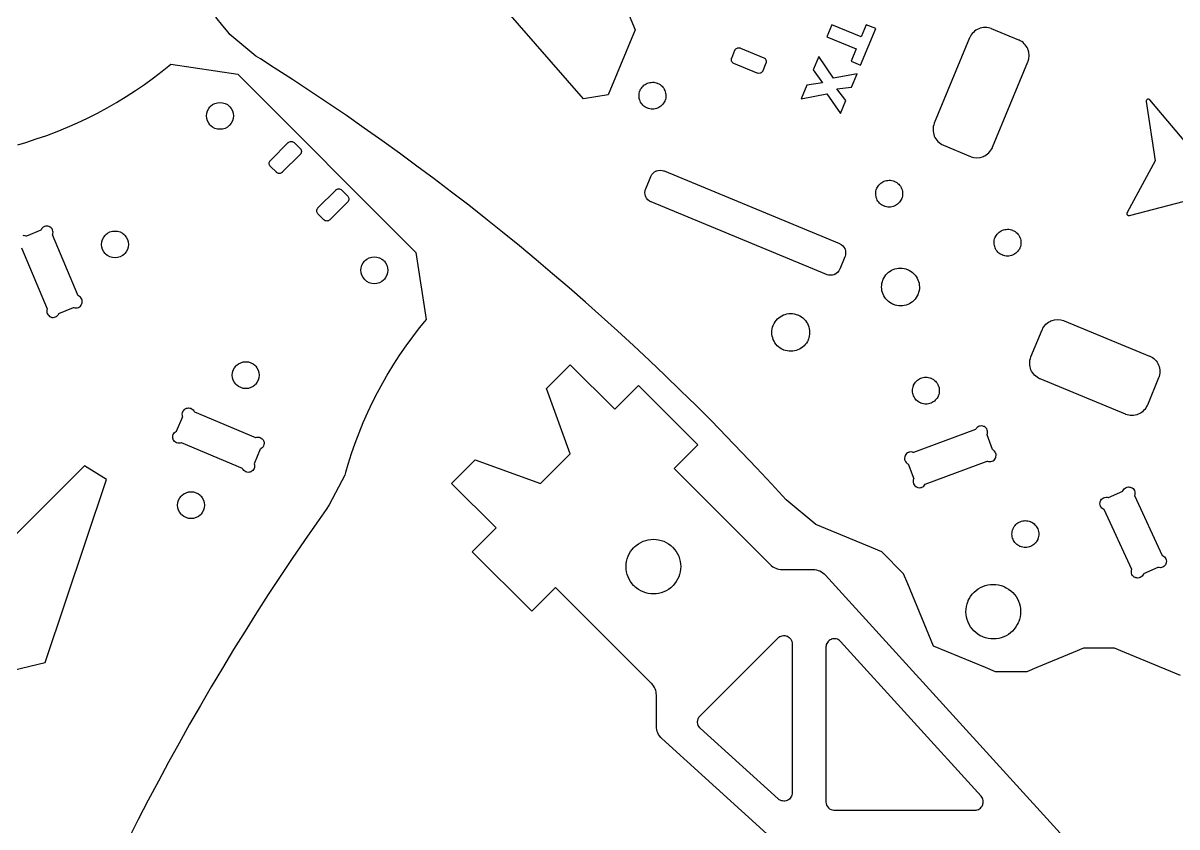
# Model space of a CAD drawing. Extents: x 0 to 997, y 0 to 569.
# Drawn here: x 225 to 362.4, y 290.6 to 386.4 of the extents above; entities that cross this region are included whole.
import ezdxf

# ---------------------------------------------------------------- set-up
doc = ezdxf.new("R2010")
doc.units = 0
doc.layers.get('0').update_dxf_attribs({"linetype": 'CONTINUOUS'})

msp = doc.modelspace()

# ---------------------------------------------------------------- linework, layer by layer
at = {"color": 0}
for points in [[(295.857, 390.429), (297.878, 385.553), (294.664, 377.796), (291.754, 377.321), (276.514, 394.825), (278.518, 397.611), (295.857, 390.429)], [(321.31, 386.147), (320.718, 384.719), (324.197, 383.279), (323.594, 381.824), (324.735, 381.351), (326.532, 385.69), (325.392, 386.162), (324.789, 384.707), (321.31, 386.147)], [(344.64, 381.718), (344.678, 381.808), (344.756, 382.096), (344.793, 382.483), (344.756, 382.872), (344.678, 383.158), (344.64, 383.249), (344.622, 383.294), (344.556, 383.428), (344.456, 383.596), (344.339, 383.753), (344.207, 383.897), (344.063, 384.029), (343.906, 384.146), (343.737, 384.247), (343.604, 384.313), (343.558, 384.332), (340.325, 385.671), (340.278, 385.69), (340.132, 385.739), (339.938, 385.787), (339.74, 385.815), (339.546, 385.824), (339.351, 385.813), (339.161, 385.783), (338.975, 385.736), (338.794, 385.671), (338.621, 385.589), (338.456, 385.49), (338.3, 385.376), (338.154, 385.247), (338.022, 385.103), (337.904, 384.946), (337.8, 384.774), (337.732, 384.636), (337.711, 384.589), (333.503, 374.425), (333.483, 374.379), (333.433, 374.233), (333.386, 374.037), (333.358, 373.842), (333.35, 373.646), (333.36, 373.453), (333.39, 373.263), (333.438, 373.075), (333.503, 372.894), (333.585, 372.721), (333.682, 372.556), (333.796, 372.4), (333.925, 372.256), (334.069, 372.124), (334.228, 372.004), (334.4, 371.9), (334.537, 371.832), (334.585, 371.813), (337.818, 370.474), (337.908, 370.436), (338.196, 370.358), (338.583, 370.321), (338.972, 370.358), (339.258, 370.436), (339.349, 370.474), (339.394, 370.492), (339.528, 370.558), (339.696, 370.658), (339.853, 370.775), (339.997, 370.907), (340.129, 371.051), (340.246, 371.208), (340.347, 371.376), (340.412, 371.51), (340.432, 371.556), (344.64, 381.718)], [(313.193, 382.231), (313.217, 382.221), (313.282, 382.182), (313.358, 382.119), (313.418, 382.044), (313.464, 381.96), (313.492, 381.868), (313.501, 381.772), (313.493, 381.674), (313.474, 381.6), (313.464, 381.578), (313.081, 380.653), (313.072, 380.631), (313.035, 380.567), (312.972, 380.492), (312.897, 380.429), (312.833, 380.392), (312.81, 380.383), (312.779, 380.369), (312.619, 380.344), (312.458, 380.369), (312.428, 380.383), (309.656, 381.531), (309.633, 381.54), (309.569, 381.578), (309.494, 381.639), (309.432, 381.715), (309.394, 381.779), (309.386, 381.801), (309.372, 381.832), (309.347, 381.993), (309.372, 382.154), (309.386, 382.185), (309.768, 383.108), (309.778, 383.131), (309.817, 383.197), (309.879, 383.272), (309.954, 383.333), (310.039, 383.379), (310.131, 383.407), (310.226, 383.417), (310.325, 383.408), (310.399, 383.389), (310.421, 383.379), (313.193, 382.231)], [(320.189, 379.244), (318.328, 378.947), (317.662, 377.343), (320.697, 377.929), (322.339, 375.565), (322.983, 377.121), (321.892, 378.506), (323.651, 378.735), (324.303, 380.307), (321.49, 379.775), (319.743, 382.365), (319.083, 380.771), (320.189, 379.244)], [(299.34, 376.225), (299.303, 376.24), (299.192, 376.294), (299.054, 376.378), (298.928, 376.474), (298.813, 376.579), (298.71, 376.694), (298.618, 376.819), (298.54, 376.951), (298.474, 377.09), (298.422, 377.235), (298.385, 377.385), (298.361, 377.536), (298.351, 377.692), (298.358, 377.849), (298.381, 378.004), (298.419, 378.161), (298.458, 378.278), (298.474, 378.315), (298.49, 378.353), (298.544, 378.463), (298.628, 378.6), (298.722, 378.728), (298.829, 378.843), (298.944, 378.946), (299.069, 379.037), (299.201, 379.115), (299.34, 379.181), (299.485, 379.233), (299.633, 379.271), (299.786, 379.294), (299.942, 379.303), (300.097, 379.297), (300.254, 379.275), (300.411, 379.236), (300.526, 379.197), (300.565, 379.181), (300.603, 379.165), (300.713, 379.111), (300.85, 379.028), (300.976, 378.932), (301.092, 378.826), (301.196, 378.711), (301.286, 378.586), (301.365, 378.454), (301.431, 378.315), (301.482, 378.171), (301.521, 378.022), (301.544, 377.869), (301.553, 377.714), (301.546, 377.558), (301.524, 377.401), (301.486, 377.244), (301.446, 377.128), (301.431, 377.09), (301.415, 377.053), (301.36, 376.943), (301.278, 376.806), (301.182, 376.679), (301.076, 376.564), (300.96, 376.46), (300.836, 376.368), (300.704, 376.29), (300.565, 376.225), (300.421, 376.172), (300.271, 376.135), (300.118, 376.111), (299.964, 376.103), (299.807, 376.108), (299.65, 376.132), (299.494, 376.169), (299.378, 376.208), (299.34, 376.225)], [(247.333, 376.429), (247.39, 376.486), (247.585, 376.635), (247.862, 376.781), (248.158, 376.869), (248.464, 376.899), (248.769, 376.869), (249.067, 376.781), (249.344, 376.635), (249.539, 376.486), (249.596, 376.429), (249.653, 376.372), (249.801, 376.179), (249.947, 375.9), (250.035, 375.604), (250.064, 375.299), (250.035, 374.993), (249.947, 374.696), (249.801, 374.418), (249.653, 374.224), (249.596, 374.167), (249.539, 374.11), (249.344, 373.963), (249.067, 373.815), (248.769, 373.728), (248.464, 373.699), (248.158, 373.728), (247.862, 373.815), (247.585, 373.963), (247.39, 374.11), (247.333, 374.167), (247.276, 374.224), (247.128, 374.418), (246.982, 374.696), (246.894, 374.993), (246.864, 375.299), (246.894, 375.604), (246.982, 375.9), (247.128, 376.179), (247.276, 376.372), (247.333, 376.429)], [(256.596, 372.117), (256.614, 372.135), (256.675, 372.181), (256.761, 372.226), (256.854, 372.254), (256.95, 372.263), (257.046, 372.254), (257.138, 372.226), (257.225, 372.181), (257.286, 372.135), (257.303, 372.117), (258.011, 371.41), (258.028, 371.392), (258.074, 371.333), (258.119, 371.247), (258.147, 371.154), (258.157, 371.081), (258.157, 371.056), (258.157, 371.031), (258.147, 370.957), (258.119, 370.864), (258.074, 370.778), (258.028, 370.719), (258.011, 370.701), (255.889, 368.581), (255.871, 368.563), (255.811, 368.517), (255.724, 368.471), (255.631, 368.443), (255.536, 368.435), (255.44, 368.443), (255.347, 368.471), (255.261, 368.517), (255.2, 368.563), (255.182, 368.581), (254.475, 369.287), (254.457, 369.306), (254.412, 369.364), (254.367, 369.45), (254.338, 369.543), (254.329, 369.617), (254.329, 369.642), (254.329, 369.665), (254.338, 369.739), (254.367, 369.833), (254.412, 369.919), (254.457, 369.978), (254.475, 369.994), (256.596, 372.117)], [(322.246, 357.05), (322.224, 356.994), (322.135, 356.842), (321.986, 356.66), (321.804, 356.511), (321.65, 356.422), (321.596, 356.4), (321.542, 356.378), (321.369, 356.332), (321.138, 356.308), (320.904, 356.332), (320.732, 356.378), (320.678, 356.4), (299.799, 365.049), (299.744, 365.071), (299.59, 365.16), (299.408, 365.308), (299.26, 365.49), (299.171, 365.643), (299.149, 365.699), (299.126, 365.753), (299.081, 365.924), (299.057, 366.157), (299.081, 366.39), (299.126, 366.563), (299.149, 366.617), (299.761, 368.094), (299.783, 368.149), (299.872, 368.303), (300.021, 368.485), (300.201, 368.633), (300.356, 368.722), (300.411, 368.744), (300.465, 368.767), (300.636, 368.813), (300.869, 368.836), (301.103, 368.813), (301.275, 368.767), (301.329, 368.744), (322.208, 360.096), (322.263, 360.074), (322.417, 359.983), (322.599, 359.835), (322.747, 359.654), (322.836, 359.5), (322.858, 359.446), (322.881, 359.392), (322.926, 359.219), (322.95, 358.987), (322.926, 358.754), (322.881, 358.582), (322.858, 358.528), (322.246, 357.05)], [(327.518, 364.553), (327.481, 364.568), (327.371, 364.624), (327.233, 364.706), (327.107, 364.801), (326.992, 364.907), (326.888, 365.024), (326.797, 365.147), (326.718, 365.279), (326.653, 365.418), (326.601, 365.564), (326.563, 365.713), (326.539, 365.865), (326.531, 366.019), (326.537, 366.176), (326.56, 366.333), (326.597, 366.489), (326.638, 366.606), (326.653, 366.643), (326.668, 366.681), (326.722, 366.792), (326.806, 366.929), (326.901, 367.056), (327.007, 367.171), (327.122, 367.274), (327.247, 367.365), (327.379, 367.443), (327.518, 367.51), (327.662, 367.561), (327.813, 367.599), (327.965, 367.622), (328.119, 367.632), (328.276, 367.625), (328.433, 367.603), (328.589, 367.564), (328.706, 367.525), (328.743, 367.51), (328.781, 367.493), (328.892, 367.439), (329.029, 367.356), (329.156, 367.261), (329.271, 367.154), (329.374, 367.039), (329.465, 366.914), (329.543, 366.782), (329.608, 366.643), (329.661, 366.499), (329.699, 366.35), (329.722, 366.197), (329.731, 366.042), (329.725, 365.886), (329.703, 365.729), (329.664, 365.574), (329.625, 365.457), (329.61, 365.418), (329.593, 365.381), (329.539, 365.271), (329.456, 365.133), (329.361, 365.007), (329.254, 364.892), (329.139, 364.787), (329.014, 364.697), (328.882, 364.618), (328.743, 364.553), (328.599, 364.501), (328.45, 364.463), (328.297, 364.439), (328.142, 364.431), (327.986, 364.438), (327.829, 364.46), (327.672, 364.497), (327.557, 364.537), (327.518, 364.553)], [(262.253, 366.46), (262.271, 366.478), (262.332, 366.524), (262.418, 366.569), (262.511, 366.597), (262.607, 366.606), (262.703, 366.597), (262.794, 366.569), (262.882, 366.524), (262.943, 366.478), (262.96, 366.46), (263.668, 365.753), (263.685, 365.735), (263.729, 365.676), (263.776, 365.59), (263.804, 365.497), (263.814, 365.424), (263.814, 365.399), (263.814, 365.374), (263.804, 365.301), (263.776, 365.207), (263.729, 365.121), (263.685, 365.063), (263.668, 365.046), (261.546, 362.924), (261.528, 362.906), (261.468, 362.86), (261.381, 362.814), (261.287, 362.786), (261.193, 362.778), (261.097, 362.786), (261.004, 362.814), (260.917, 362.86), (260.857, 362.906), (260.839, 362.924), (260.132, 363.631), (260.114, 363.649), (260.069, 363.707), (260.024, 363.793), (259.994, 363.886), (259.985, 363.96), (259.985, 363.985), (259.985, 364.008), (259.994, 364.082), (260.024, 364.176), (260.069, 364.263), (260.114, 364.321), (260.132, 364.338), (262.253, 366.46)], [(234.839, 361.118), (234.896, 361.175), (235.09, 361.322), (235.368, 361.469), (235.665, 361.557), (235.971, 361.586), (236.276, 361.557), (236.572, 361.469), (236.851, 361.322), (237.046, 361.175), (237.103, 361.118), (237.16, 361.061), (237.307, 360.867), (237.454, 360.589), (237.542, 360.292), (237.571, 359.986), (237.542, 359.681), (237.454, 359.385), (237.307, 359.106), (237.16, 358.912), (237.103, 358.856), (237.046, 358.799), (236.851, 358.65), (236.572, 358.504), (236.276, 358.415), (235.971, 358.386), (235.665, 358.415), (235.368, 358.504), (235.09, 358.65), (234.896, 358.799), (234.839, 358.856), (234.782, 358.912), (234.635, 359.106), (234.487, 359.385), (234.4, 359.681), (234.371, 359.986), (234.4, 360.292), (234.487, 360.589), (234.635, 360.867), (234.782, 361.061), (234.839, 361.118)], [(341.608, 358.717), (341.569, 358.732), (341.46, 358.787), (341.322, 358.871), (341.196, 358.965), (341.081, 359.071), (340.976, 359.188), (340.886, 359.311), (340.807, 359.444), (340.742, 359.583), (340.69, 359.728), (340.651, 359.876), (340.628, 360.029), (340.619, 360.183), (340.626, 360.34), (340.649, 360.497), (340.686, 360.653), (340.726, 360.769), (340.742, 360.807), (340.757, 360.846), (340.813, 360.956), (340.896, 361.093), (340.99, 361.219), (341.096, 361.335), (341.213, 361.438), (341.336, 361.529), (341.469, 361.608), (341.608, 361.674), (341.753, 361.725), (341.901, 361.763), (342.054, 361.786), (342.208, 361.796), (342.365, 361.789), (342.522, 361.767), (342.678, 361.728), (342.794, 361.689), (342.832, 361.674), (342.869, 361.657), (342.981, 361.603), (343.118, 361.519), (343.244, 361.425), (343.36, 361.318), (343.463, 361.203), (343.554, 361.078), (343.633, 360.946), (343.699, 360.807), (343.75, 360.662), (343.787, 360.514), (343.811, 360.361), (343.821, 360.207), (343.814, 360.05), (343.792, 359.893), (343.753, 359.737), (343.714, 359.621), (343.699, 359.583), (343.682, 359.544), (343.628, 359.435), (343.544, 359.297), (343.45, 359.171), (343.343, 359.056), (343.228, 358.951), (343.103, 358.861), (342.971, 358.782), (342.832, 358.717), (342.688, 358.665), (342.539, 358.626), (342.386, 358.603), (342.231, 358.594), (342.075, 358.601), (341.918, 358.624), (341.763, 358.662), (341.646, 358.701), (341.608, 358.717)], [(265.718, 358.044), (265.775, 358.101), (265.969, 358.25), (266.247, 358.396), (266.543, 358.485), (266.85, 358.514), (267.156, 358.485), (267.451, 358.396), (267.729, 358.25), (267.924, 358.101), (267.981, 358.044), (268.037, 357.987), (268.186, 357.794), (268.332, 357.515), (268.419, 357.219), (268.45, 356.914), (268.419, 356.608), (268.332, 356.311), (268.186, 356.033), (268.037, 355.839), (267.981, 355.782), (267.924, 355.725), (267.729, 355.576), (267.451, 355.431), (267.156, 355.343), (266.85, 355.314), (266.543, 355.343), (266.247, 355.431), (265.969, 355.576), (265.775, 355.725), (265.718, 355.782), (265.661, 355.839), (265.513, 356.033), (265.367, 356.311), (265.279, 356.608), (265.25, 356.914), (265.279, 357.219), (265.367, 357.515), (265.513, 357.794), (265.661, 357.987), (265.718, 358.044)], [(328.619, 352.84), (328.567, 352.861), (328.412, 352.939), (328.218, 353.056), (328.04, 353.189), (327.879, 353.338), (327.733, 353.501), (327.604, 353.676), (327.494, 353.862), (327.403, 354.057), (327.329, 354.261), (327.276, 354.471), (327.243, 354.685), (327.231, 354.903), (327.24, 355.122), (327.271, 355.343), (327.325, 355.563), (327.381, 355.726), (327.403, 355.779), (327.424, 355.832), (327.501, 355.987), (327.618, 356.181), (327.751, 356.358), (327.901, 356.521), (328.064, 356.667), (328.239, 356.794), (328.425, 356.906), (328.619, 356.997), (328.824, 357.071), (329.033, 357.124), (329.247, 357.157), (329.465, 357.169), (329.685, 357.16), (329.906, 357.128), (330.125, 357.075), (330.289, 357.019), (330.342, 356.997), (330.396, 356.975), (330.55, 356.899), (330.743, 356.782), (330.921, 356.647), (331.083, 356.499), (331.229, 356.336), (331.357, 356.161), (331.468, 355.975), (331.56, 355.779), (331.633, 355.576), (331.686, 355.367), (331.719, 355.151), (331.732, 354.935), (331.722, 354.714), (331.692, 354.494), (331.638, 354.275), (331.582, 354.111), (331.56, 354.057), (331.537, 354.004), (331.461, 353.849), (331.344, 353.656), (331.21, 353.478), (331.061, 353.315), (330.899, 353.171), (330.724, 353.042), (330.537, 352.932), (330.342, 352.84), (330.139, 352.767), (329.929, 352.714), (329.715, 352.681), (329.497, 352.668), (329.276, 352.678), (329.057, 352.708), (328.838, 352.763), (328.674, 352.818), (328.619, 352.84)], [(315.554, 347.428), (315.501, 347.45), (315.346, 347.526), (315.153, 347.643), (314.975, 347.778), (314.813, 347.926), (314.668, 348.089), (314.539, 348.264), (314.429, 348.45), (314.336, 348.646), (314.264, 348.849), (314.21, 349.058), (314.178, 349.272), (314.165, 349.49), (314.174, 349.711), (314.206, 349.931), (314.26, 350.15), (314.315, 350.314), (314.336, 350.368), (314.358, 350.421), (314.435, 350.575), (314.553, 350.769), (314.686, 350.947), (314.835, 351.108), (314.999, 351.254), (315.174, 351.383), (315.358, 351.493), (315.554, 351.585), (315.757, 351.658), (315.967, 351.711), (316.182, 351.744), (316.4, 351.757), (316.619, 351.747), (316.84, 351.717), (317.06, 351.662), (317.224, 351.607), (317.276, 351.585), (317.329, 351.563), (317.485, 351.486), (317.678, 351.369), (317.856, 351.236), (318.018, 351.086), (318.164, 350.924), (318.292, 350.749), (318.401, 350.563), (318.494, 350.368), (318.567, 350.164), (318.621, 349.954), (318.654, 349.74), (318.665, 349.522), (318.657, 349.303), (318.625, 349.082), (318.571, 348.862), (318.517, 348.699), (318.494, 348.646), (318.472, 348.592), (318.396, 348.438), (318.278, 348.244), (318.144, 348.065), (317.996, 347.904), (317.833, 347.758), (317.657, 347.631), (317.472, 347.519), (317.276, 347.428), (317.074, 347.354), (316.864, 347.301), (316.649, 347.268), (316.431, 347.256), (316.211, 347.265), (315.99, 347.296), (315.771, 347.35), (315.607, 347.406), (315.554, 347.428)], [(346.093, 343.979), (346.046, 343.999), (345.908, 344.067), (345.736, 344.171), (345.578, 344.289), (345.433, 344.422), (345.304, 344.567), (345.19, 344.722), (345.092, 344.888), (345.01, 345.061), (344.946, 345.242), (344.897, 345.428), (344.868, 345.618), (344.857, 345.813), (344.865, 346.008), (344.893, 346.204), (344.942, 346.399), (344.99, 346.544), (345.01, 346.592), (346.35, 349.825), (346.368, 349.871), (346.435, 350.004), (346.536, 350.172), (346.651, 350.329), (346.783, 350.474), (346.928, 350.606), (347.085, 350.722), (347.253, 350.824), (347.386, 350.889), (347.432, 350.908), (347.522, 350.946), (347.81, 351.022), (348.197, 351.06), (348.586, 351.022), (348.872, 350.946), (348.963, 350.908), (359.125, 346.699), (359.172, 346.679), (359.311, 346.61), (359.482, 346.507), (359.64, 346.388), (359.785, 346.256), (359.914, 346.11), (360.028, 345.954), (360.126, 345.789), (360.208, 345.615), (360.272, 345.435), (360.321, 345.249), (360.35, 345.058), (360.361, 344.864), (360.353, 344.669), (360.325, 344.474), (360.276, 344.278), (360.228, 344.132), (360.208, 344.085), (358.868, 340.851), (358.849, 340.804), (358.781, 340.667), (358.676, 340.494), (358.558, 340.336), (358.425, 340.193), (358.281, 340.063), (358.125, 339.949), (357.96, 339.851), (357.786, 339.769), (357.606, 339.704), (357.419, 339.657), (357.228, 339.628), (357.035, 339.617), (356.839, 339.625), (356.643, 339.653), (356.449, 339.7), (356.303, 339.75), (356.256, 339.769), (346.093, 343.979)], [(250.406, 345.551), (250.463, 345.608), (250.657, 345.756), (250.936, 345.903), (251.232, 345.99), (251.537, 346.019), (251.843, 345.99), (252.14, 345.903), (252.418, 345.756), (252.612, 345.608), (252.669, 345.551), (252.726, 345.494), (252.874, 345.3), (253.021, 345.022), (253.108, 344.725), (253.138, 344.419), (253.108, 344.114), (253.021, 343.818), (252.874, 343.539), (252.726, 343.346), (252.669, 343.289), (252.612, 343.232), (252.418, 343.083), (252.14, 342.938), (251.843, 342.849), (251.537, 342.819), (251.232, 342.849), (250.936, 342.938), (250.657, 343.083), (250.463, 343.232), (250.406, 343.289), (250.349, 343.346), (250.201, 343.539), (250.054, 343.818), (249.967, 344.114), (249.938, 344.419), (249.967, 344.725), (250.054, 345.022), (250.201, 345.3), (250.349, 345.494), (250.406, 345.551)], [(331.889, 341.093), (331.851, 341.108), (331.742, 341.164), (331.604, 341.247), (331.478, 341.342), (331.362, 341.447), (331.258, 341.564), (331.168, 341.688), (331.089, 341.821), (331.024, 341.96), (330.971, 342.104), (330.933, 342.253), (330.91, 342.406), (330.901, 342.56), (330.908, 342.717), (330.931, 342.874), (330.968, 343.029), (331.008, 343.146), (331.024, 343.183), (331.039, 343.221), (331.093, 343.332), (331.176, 343.469), (331.272, 343.596), (331.378, 343.711), (331.493, 343.814), (331.618, 343.906), (331.75, 343.985), (331.889, 344.05), (332.033, 344.101), (332.183, 344.139), (332.335, 344.162), (332.49, 344.172), (332.647, 344.165), (332.804, 344.143), (332.96, 344.104), (333.076, 344.065), (333.114, 344.05), (333.151, 344.033), (333.263, 343.979), (333.4, 343.896), (333.526, 343.801), (333.642, 343.696), (333.744, 343.579), (333.836, 343.456), (333.914, 343.322), (333.979, 343.183), (334.032, 343.039), (334.069, 342.89), (334.093, 342.737), (334.101, 342.582), (334.096, 342.426), (334.074, 342.269), (334.035, 342.114), (333.996, 341.997), (333.979, 341.96), (333.964, 341.921), (333.91, 341.811), (333.826, 341.674), (333.731, 341.547), (333.625, 341.432), (333.51, 341.328), (333.385, 341.237), (333.253, 341.158), (333.114, 341.093), (332.969, 341.042), (332.821, 341.003), (332.668, 340.979), (332.513, 340.971), (332.357, 340.978), (332.2, 341), (332.043, 341.039), (331.928, 341.078), (331.889, 341.093)], [(252.528, 333.872), (252.542, 333.838), (252.571, 333.726), (252.583, 333.581), (252.567, 333.436), (252.525, 333.299), (252.456, 333.172), (252.364, 333.06), (252.25, 332.965), (252.151, 332.908), (252.117, 332.894), (252.082, 332.881), (251.971, 332.851), (251.824, 332.839), (251.679, 332.856), (251.542, 332.897), (251.415, 332.965), (251.303, 333.058), (251.21, 333.172), (251.153, 333.271), (251.139, 333.306), (243.875, 336.36), (243.84, 336.344), (243.729, 336.317), (243.583, 336.303), (243.439, 336.319), (243.301, 336.362), (243.175, 336.431), (243.063, 336.522), (242.969, 336.636), (242.912, 336.735), (242.897, 336.771), (242.883, 336.806), (242.854, 336.915), (242.842, 337.063), (242.858, 337.207), (242.901, 337.344), (242.969, 337.471), (243.061, 337.583), (243.175, 337.676), (243.274, 337.733), (243.308, 337.749), (244.037, 339.479), (244.024, 339.514), (243.994, 339.621), (243.982, 339.767), (243.996, 339.912), (244.025, 340.019), (244.04, 340.054), (244.054, 340.088), (244.11, 340.183), (244.204, 340.296), (244.317, 340.389), (244.414, 340.443), (244.449, 340.457), (244.482, 340.471), (244.589, 340.5), (244.735, 340.513), (244.881, 340.499), (244.987, 340.469), (245.022, 340.454), (245.056, 340.44), (245.151, 340.385), (245.264, 340.29), (245.357, 340.178), (245.412, 340.081), (245.426, 340.046), (252.689, 336.993), (252.724, 337.007), (252.835, 337.036), (252.982, 337.049), (253.125, 337.033), (253.263, 336.99), (253.389, 336.922), (253.501, 336.831), (253.596, 336.717), (253.653, 336.617), (253.667, 336.582), (253.681, 336.547), (253.71, 336.436), (253.722, 336.289), (253.707, 336.146), (253.664, 336.008), (253.596, 335.882), (253.503, 335.769), (253.39, 335.675), (253.29, 335.618), (253.256, 335.604), (252.528, 333.872)], [(339.804, 334.185), (339.839, 334.168), (339.947, 334.135), (340.094, 334.115), (340.239, 334.125), (340.378, 334.162), (340.507, 334.225), (340.624, 334.311), (340.722, 334.421), (340.783, 334.518), (340.8, 334.553), (340.815, 334.586), (340.847, 334.692), (340.868, 334.838), (340.858, 334.983), (340.835, 335.092), (340.821, 335.126), (340.808, 335.161), (340.757, 335.26), (340.668, 335.376), (340.558, 335.474), (340.464, 335.532), (340.431, 335.547), (340.432, 335.547), (339.779, 337.31), (339.779, 337.308), (339.796, 337.343), (339.829, 337.453), (339.849, 337.599), (339.839, 337.743), (339.801, 337.882), (339.739, 338.013), (339.653, 338.128), (339.543, 338.226), (339.446, 338.287), (339.411, 338.304), (339.378, 338.319), (339.268, 338.353), (339.121, 338.372), (338.976, 338.362), (338.838, 338.326), (338.708, 338.264), (338.592, 338.176), (338.493, 338.067), (338.432, 337.969), (338.417, 337.936), (338.417, 337.936), (331.028, 335.203), (330.994, 335.218), (330.889, 335.251), (330.743, 335.271), (330.597, 335.263), (330.489, 335.237), (330.454, 335.225), (330.419, 335.211), (330.321, 335.16), (330.204, 335.071), (330.107, 334.961), (330.049, 334.868), (330.033, 334.835), (330.018, 334.801), (329.985, 334.694), (329.965, 334.55), (329.974, 334.403), (329.999, 334.294), (330.011, 334.26), (330.024, 334.225), (330.075, 334.128), (330.164, 334.011), (330.274, 333.914), (330.368, 333.854), (330.401, 333.839), (331.053, 332.078), (331.037, 332.044), (331.004, 331.939), (330.985, 331.793), (330.993, 331.647), (331.018, 331.539), (331.031, 331.504), (331.043, 331.469), (331.094, 331.371), (331.183, 331.254), (331.293, 331.157), (331.388, 331.099), (331.421, 331.082), (331.454, 331.067), (331.56, 331.035), (331.706, 331.014), (331.851, 331.024), (331.96, 331.047), (331.994, 331.061), (332.029, 331.074), (332.128, 331.125), (332.244, 331.214), (332.342, 331.324), (332.401, 331.418), (332.417, 331.451), (339.804, 334.185)], [(232.329, 333.622), (217.903, 319.197), (217.903, 315.239), (223.84, 309.301), (227.667, 310.2), (234.975, 331.985), (232.329, 333.622)], [(353.714, 328.422), (353.681, 328.436), (353.582, 328.487), (353.465, 328.576), (353.368, 328.685), (353.308, 328.779), (353.293, 328.813), (353.278, 328.846), (353.244, 328.953), (353.225, 329.097), (353.233, 329.243), (353.258, 329.351), (353.271, 329.386), (353.283, 329.421), (353.336, 329.519), (353.425, 329.636), (353.533, 329.733), (353.628, 329.792), (353.661, 329.807), (353.694, 329.822), (353.801, 329.856), (353.946, 329.875), (354.092, 329.867), (354.2, 329.842), (354.235, 329.829), (354.235, 329.829), (355.942, 330.615), (355.942, 330.614), (355.954, 330.65), (356.008, 330.75), (356.097, 330.868), (356.207, 330.963), (356.331, 331.035), (356.467, 331.083), (356.61, 331.103), (356.757, 331.096), (356.869, 331.071), (356.904, 331.057), (356.94, 331.044), (357.042, 330.99), (357.158, 330.901), (357.254, 330.792), (357.326, 330.667), (357.374, 330.532), (357.394, 330.388), (357.386, 330.24), (357.361, 330.129), (357.347, 330.093), (357.349, 330.094), (360.64, 322.938), (360.675, 322.924), (360.776, 322.871), (360.893, 322.781), (360.989, 322.671), (361.061, 322.547), (361.108, 322.411), (361.129, 322.267), (361.121, 322.119), (361.096, 322.008), (361.083, 321.972), (361.069, 321.938), (361.017, 321.836), (360.926, 321.719), (360.818, 321.624), (360.693, 321.551), (360.557, 321.504), (360.414, 321.483), (360.267, 321.492), (360.154, 321.517), (360.119, 321.529), (358.414, 320.744), (358.4, 320.71), (358.347, 320.608), (358.257, 320.492), (358.147, 320.396), (358.024, 320.324), (357.888, 320.276), (357.743, 320.256), (357.596, 320.263), (357.485, 320.289), (357.449, 320.301), (357.414, 320.314), (357.313, 320.368), (357.196, 320.458), (357.1, 320.567), (357.028, 320.692), (356.981, 320.828), (356.96, 320.971), (356.968, 321.118), (356.993, 321.231), (357.006, 321.265), (353.714, 328.422)], [(243.896, 330.064), (243.953, 330.121), (244.146, 330.269), (244.425, 330.415), (244.721, 330.503), (245.026, 330.532), (245.332, 330.503), (245.629, 330.415), (245.907, 330.269), (246.101, 330.121), (246.158, 330.064), (246.215, 330.007), (246.362, 329.813), (246.51, 329.535), (246.597, 329.239), (246.626, 328.932), (246.597, 328.626), (246.51, 328.331), (246.362, 328.053), (246.215, 327.858), (246.158, 327.801), (246.101, 327.744), (245.907, 327.596), (245.629, 327.45), (245.332, 327.362), (245.026, 327.332), (244.721, 327.362), (244.425, 327.45), (244.146, 327.596), (243.953, 327.744), (243.896, 327.801), (243.839, 327.858), (243.69, 328.053), (243.544, 328.331), (243.456, 328.626), (243.426, 328.932), (243.456, 329.239), (243.544, 329.535), (243.69, 329.813), (243.839, 330.007), (243.896, 330.064)], [(343.737, 324.01), (343.7, 324.025), (343.59, 324.081), (343.453, 324.162), (343.326, 324.258), (343.211, 324.364), (343.107, 324.481), (343.017, 324.604), (342.938, 324.736), (342.872, 324.875), (342.821, 325.019), (342.782, 325.169), (342.758, 325.322), (342.75, 325.476), (342.757, 325.633), (342.779, 325.79), (342.817, 325.946), (342.857, 326.063), (342.872, 326.1), (342.888, 326.138), (342.942, 326.249), (343.025, 326.386), (343.121, 326.513), (343.226, 326.628), (343.342, 326.731), (343.467, 326.822), (343.599, 326.9), (343.737, 326.967), (343.882, 327.018), (344.032, 327.056), (344.185, 327.079), (344.339, 327.089), (344.496, 327.082), (344.653, 327.06), (344.808, 327.021), (344.925, 326.982), (344.963, 326.967), (345, 326.95), (345.111, 326.896), (345.249, 326.813), (345.375, 326.718), (345.49, 326.611), (345.593, 326.496), (345.685, 326.371), (345.763, 326.239), (345.829, 326.1), (345.881, 325.956), (345.918, 325.807), (345.942, 325.654), (345.95, 325.499), (345.944, 325.343), (345.922, 325.186), (345.883, 325.029), (345.844, 324.914), (345.829, 324.875), (345.813, 324.838), (345.758, 324.728), (345.675, 324.59), (345.581, 324.464), (345.474, 324.349), (345.358, 324.244), (345.233, 324.154), (345.101, 324.075), (344.963, 324.01), (344.818, 323.958), (344.669, 323.919), (344.517, 323.896), (344.361, 323.888), (344.206, 323.894), (344.049, 323.917), (343.892, 323.954), (343.776, 323.994), (343.737, 324.01)], [(302.367, 319.321), (302.308, 319.263), (302.121, 319.099), (301.857, 318.904), (301.581, 318.742), (301.292, 318.607), (300.994, 318.503), (300.69, 318.429), (300.381, 318.385), (300.069, 318.369), (299.757, 318.385), (299.449, 318.429), (299.144, 318.503), (298.846, 318.607), (298.558, 318.742), (298.281, 318.904), (298.018, 319.099), (297.829, 319.263), (297.771, 319.321), (297.713, 319.381), (297.547, 319.568), (297.354, 319.831), (297.19, 320.108), (297.057, 320.396), (296.953, 320.694), (296.879, 320.999), (296.833, 321.308), (296.819, 321.619), (296.833, 321.931), (296.879, 322.24), (296.953, 322.544), (297.057, 322.842), (297.19, 323.131), (297.354, 323.407), (297.547, 323.671), (297.713, 323.858), (297.771, 323.918), (297.829, 323.976), (298.018, 324.14), (298.281, 324.333), (298.558, 324.497), (298.846, 324.632), (299.144, 324.736), (299.449, 324.81), (299.757, 324.854), (300.069, 324.869), (300.381, 324.854), (300.69, 324.81), (300.994, 324.736), (301.292, 324.632), (301.581, 324.497), (301.857, 324.333), (302.121, 324.14), (302.308, 323.976), (302.367, 323.918), (302.426, 323.858), (302.59, 323.671), (302.783, 323.407), (302.947, 323.131), (303.081, 322.842), (303.185, 322.544), (303.26, 322.24), (303.304, 321.931), (303.319, 321.619), (303.304, 321.308), (303.26, 320.999), (303.185, 320.694), (303.081, 320.396), (302.947, 320.108), (302.783, 319.831), (302.59, 319.568), (302.426, 319.381), (302.367, 319.321)], [(339.279, 313.246), (339.203, 313.278), (338.979, 313.389), (338.7, 313.558), (338.443, 313.751), (338.208, 313.967), (337.999, 314.201), (337.814, 314.454), (337.654, 314.724), (337.521, 315.006), (337.415, 315.299), (337.339, 315.601), (337.29, 315.911), (337.272, 316.226), (337.286, 316.544), (337.331, 316.862), (337.41, 317.179), (337.489, 317.417), (337.521, 317.493), (337.553, 317.569), (337.664, 317.793), (337.832, 318.072), (338.025, 318.329), (338.24, 318.564), (338.476, 318.774), (338.729, 318.96), (338.997, 319.118), (339.279, 319.251), (339.574, 319.357), (339.876, 319.435), (340.186, 319.482), (340.5, 319.5), (340.818, 319.486), (341.136, 319.442), (341.454, 319.364), (341.69, 319.283), (341.767, 319.251), (341.844, 319.219), (342.068, 319.108), (342.347, 318.94), (342.604, 318.747), (342.839, 318.532), (343.049, 318.296), (343.233, 318.043), (343.393, 317.775), (343.526, 317.493), (343.632, 317.199), (343.708, 316.896), (343.757, 316.586), (343.774, 316.272), (343.761, 315.954), (343.715, 315.636), (343.638, 315.318), (343.558, 315.082), (343.526, 315.006), (343.494, 314.929), (343.383, 314.704), (343.214, 314.425), (343.021, 314.168), (342.806, 313.935), (342.571, 313.724), (342.318, 313.539), (342.049, 313.379), (341.767, 313.246), (341.474, 313.14), (341.171, 313.064), (340.861, 313.017), (340.546, 312.999), (340.229, 313.011), (339.91, 313.057), (339.593, 313.135), (339.357, 313.215), (339.279, 313.246)], [(305.647, 302.382), (305.611, 302.415), (305.513, 302.533), (305.411, 302.707), (305.346, 302.896), (305.322, 303.047), (305.321, 303.097), (305.319, 303.149), (305.336, 303.3), (305.392, 303.493), (305.485, 303.672), (305.578, 303.793), (305.614, 303.829), (314.894, 313.11), (314.921, 313.136), (315.008, 313.207), (315.132, 313.286), (315.267, 313.344), (315.406, 313.383), (315.55, 313.401), (315.696, 313.399), (315.842, 313.374), (315.95, 313.34), (315.983, 313.326), (316.018, 313.313), (316.118, 313.258), (316.237, 313.174), (316.343, 313.072), (316.433, 312.958), (316.504, 312.832), (316.557, 312.696), (316.59, 312.553), (316.601, 312.44), (316.601, 312.403), (316.601, 294.689), (316.601, 294.651), (316.59, 294.542), (316.56, 294.401), (316.508, 294.268), (316.439, 294.143), (316.353, 294.029), (316.251, 293.929), (316.135, 293.843), (316.039, 293.789), (316.006, 293.774), (315.972, 293.76), (315.868, 293.725), (315.726, 293.696), (315.583, 293.689), (315.442, 293.701), (315.303, 293.735), (315.169, 293.786), (315.044, 293.858), (314.956, 293.924), (314.929, 293.949), (305.647, 302.382)], [(338.336, 292.611), (338.372, 292.611), (338.483, 292.622), (338.624, 292.654), (338.757, 292.704), (338.882, 292.774), (338.996, 292.86), (339.096, 292.961), (339.182, 293.078), (339.236, 293.174), (339.251, 293.207), (339.265, 293.24), (339.3, 293.344), (339.329, 293.486), (339.336, 293.629), (339.324, 293.771), (339.29, 293.91), (339.239, 294.043), (339.167, 294.168), (339.101, 294.257), (339.076, 294.283), (322.342, 312.701), (322.315, 312.729), (322.231, 312.806), (322.107, 312.892), (321.972, 312.957), (321.832, 313.001), (321.685, 313.025), (321.536, 313.026), (321.388, 313.006), (321.276, 312.975), (321.24, 312.961), (321.206, 312.947), (321.103, 312.896), (320.978, 312.811), (320.869, 312.71), (320.776, 312.594), (320.701, 312.465), (320.647, 312.328), (320.612, 312.181), (320.601, 312.067), (320.601, 312.028), (320.601, 293.611), (320.601, 293.561), (320.622, 293.41), (320.679, 293.222), (320.772, 293.053), (320.894, 292.904), (321.042, 292.782), (321.213, 292.69), (321.4, 292.632), (321.551, 292.611), (321.601, 292.611), (338.336, 292.611)]]:
    msp.add_lwpolyline(points, close=True, dxfattribs=at)
for points in [[(362.813, 308.64), (356.169, 311.392), (354.956, 311.894), (351.26, 311.894), (350.046, 311.392), (345.717, 309.599), (344.503, 309.096), (340.808, 309.096), (339.594, 309.599), (333.417, 312.157), (330.356, 319.549), (329.853, 320.763), (327.239, 323.375), (326.025, 323.878), (319.383, 326.629), (315.849, 329.588), (315.849, 329.588), (315.415, 330.065), (314.104, 331.493), (312.343, 333.383), (310.567, 335.258), (308.775, 337.117), (306.968, 338.96), (305.144, 340.787), (303.307, 342.599), (301.454, 344.393), (299.586, 346.172), (297.703, 347.935), (295.806, 349.682), (293.893, 351.411), (291.965, 353.125), (290.025, 354.822), (288.068, 356.501), (286.099, 358.165), (284.114, 359.811), (282.115, 361.44), (280.104, 363.053), (278.078, 364.649), (276.037, 366.226), (273.985, 367.786), (271.918, 369.329), (269.838, 370.856), (267.744, 372.362), (265.638, 373.853), (263.518, 375.325), (261.385, 376.781), (259.239, 378.217), (257.082, 379.635), (254.91, 381.035), (253.275, 382.074), (252.726, 382.417), (249.649, 384.993), (249.447, 385.254), (248.826, 386.028), (247.976, 387.039)], [(224.388, 371.869), (225.34, 372.147), (226.599, 372.546), (227.846, 372.976), (229.079, 373.44), (230.299, 373.938), (231.504, 374.467), (232.694, 375.029), (233.868, 375.622), (235.026, 376.246), (236.167, 376.901), (237.29, 377.589), (238.394, 378.306), (239.481, 379.051), (240.547, 379.828), (241.593, 380.635), (242.365, 381.257), (242.618, 381.469), (250.586, 380.249), (271.799, 359.035), (273.021, 351.067), (272.808, 350.814), (272.185, 350.042), (271.379, 348.996), (270.603, 347.929), (269.856, 346.843), (269.139, 345.739), (268.453, 344.615), (267.797, 343.475), (267.172, 342.317), (266.579, 341.143), (266.018, 339.953), (265.489, 338.747), (264.992, 337.528), (264.528, 336.294), (264.096, 335.049), (263.699, 333.789), (263.421, 332.836), (263.335, 332.518), (261.476, 328.96), (261.103, 328.433), (259.987, 326.847), (258.518, 324.724), (257.067, 322.586), (255.635, 320.439), (254.221, 318.279), (252.826, 316.107), (251.45, 313.924), (250.093, 311.731), (248.756, 309.525), (247.436, 307.308), (246.136, 305.081), (244.856, 302.842), (243.594, 300.593), (242.351, 298.333), (241.129, 296.064), (239.926, 293.783), (238.743, 291.493), (237.578, 289.192)], [(367.963, 366.75), (359.172, 377.199), (359.158, 377.214), (359.11, 377.251), (359.036, 377.282), (358.956, 377.286), (358.896, 377.274), (358.878, 377.265), (358.858, 377.257), (358.81, 377.219), (358.761, 377.157), (358.735, 377.082), (358.731, 377.021), (358.733, 377), (359.793, 369.938), (359.793, 369.938), (356.456, 363.783), (356.447, 363.768), (356.431, 363.715), (356.426, 363.643), (356.442, 363.574), (356.467, 363.525), (356.478, 363.51), (356.49, 363.496), (356.532, 363.46), (356.596, 363.428), (356.667, 363.415), (356.721, 363.418), (356.739, 363.422), (367.835, 366.347)], [(224.857, 359.588), (227.91, 352.325), (227.896, 352.289), (227.867, 352.179), (227.854, 352.032), (227.871, 351.888), (227.914, 351.75), (227.982, 351.624), (228.074, 351.511), (228.188, 351.418), (228.286, 351.361), (228.321, 351.347), (228.356, 351.332), (228.467, 351.304), (228.614, 351.29), (228.758, 351.307), (228.896, 351.35), (229.022, 351.418), (229.135, 351.51), (229.228, 351.624), (229.285, 351.722), (229.299, 351.758), (231.031, 352.486), (231.065, 352.471), (231.176, 352.443), (231.324, 352.431), (231.468, 352.446), (231.606, 352.489), (231.732, 352.557), (231.844, 352.649), (231.938, 352.763), (231.994, 352.862), (232.008, 352.897), (232.024, 352.932), (232.051, 353.043), (232.064, 353.189), (232.049, 353.333), (232.006, 353.471), (231.938, 353.597), (231.846, 353.71), (231.732, 353.803), (231.632, 353.86), (231.597, 353.875), (228.544, 361.138), (228.558, 361.172), (228.588, 361.283), (228.6, 361.431), (228.585, 361.574), (228.542, 361.711), (228.474, 361.839), (228.381, 361.95), (228.268, 362.044), (228.168, 362.101), (228.133, 362.115), (228.099, 362.129), (227.987, 362.158), (227.84, 362.171), (227.697, 362.156), (227.56, 362.112), (227.432, 362.044), (227.321, 361.953), (227.226, 361.839), (227.169, 361.739), (227.156, 361.704), (225.424, 360.976), (225.424, 360.976), (225.389, 360.99), (225.282, 361.018), (225.136, 361.032), (224.99, 361.017)], [(371.338, 237.286), (301.078, 301.129), (301.039, 301.165), (300.929, 301.279), (300.799, 301.442), (300.688, 301.617), (300.593, 301.801), (300.519, 301.994), (300.467, 302.194), (300.433, 302.4), (300.422, 302.557), (300.422, 302.61), (300.422, 306.296), (300.422, 306.344), (300.412, 306.493), (300.383, 306.688), (300.336, 306.876), (300.271, 307.061), (300.188, 307.237), (300.086, 307.404), (299.969, 307.563), (299.872, 307.675), (299.838, 307.71), (288.401, 319.144), (285.574, 316.317), (278.503, 323.388), (281.331, 326.215), (276.028, 331.519), (278.856, 334.347), (286.632, 331.517), (290.171, 335.056), (287.342, 342.832), (290.169, 345.661), (295.472, 340.358), (298.301, 343.186), (305.372, 336.115), (302.544, 333.286), (313.979, 321.851), (314.014, 321.817), (314.126, 321.718), (314.283, 321.601), (314.451, 321.501), (314.628, 321.418), (314.811, 321.353), (315.001, 321.304), (315.196, 321.275), (315.344, 321.265), (315.393, 321.265), (319.078, 321.265), (319.131, 321.265), (319.289, 321.254), (319.494, 321.222), (319.694, 321.168), (319.888, 321.094), (320.072, 321.001), (320.247, 320.889), (320.41, 320.758), (320.524, 320.65), (320.558, 320.611), (384.403, 250.35)]]:
    msp.add_lwpolyline(points, dxfattribs=at)

doc.saveas('drawing.dxf')
